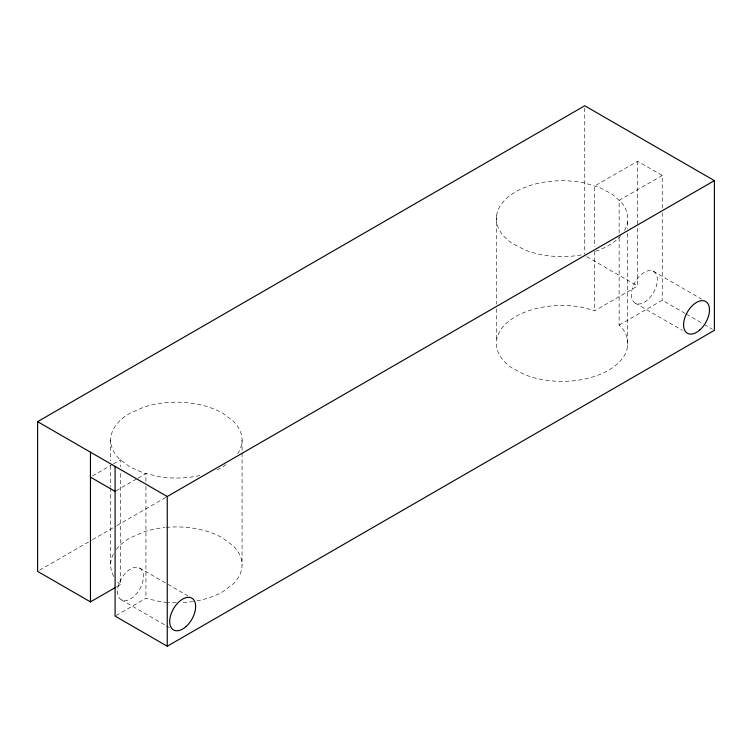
<?xml version="1.0" encoding="UTF-8"?>
<svg xmlns="http://www.w3.org/2000/svg" width="752" height="752" viewBox="0 0 752 752"><rect width="100%" height="100%" fill="white"/><g stroke="black" fill="none" stroke-linecap="round" stroke-linejoin="round"><path stroke-width="0.56" stroke-dasharray="3.76 2.82" d="M225.929 464.586L222.818 466.936A65.706 37.938 0 0 1 215.824 470.432M92.458 475.978L112.443 464.435M113.449 463.852L120.442 459.82L120.442 466.813M662.239 208.107L662.239 175.46L637.602 161.238L594.635 186.045L594.635 246.675M116.09 490.783L136.986 478.714M137.983 478.14L145.944 473.544L145.944 481.703M662.239 175.46L619.131 200.352L619.131 232.998M39.63 570.204L91.5 540.256M92.515 539.663L115.911 526.165M116.927 525.573L165.741 497.392M116.447 586.889L120.442 584.577L120.442 471.476M619.131 237.66L619.131 325.108L621.49 327.223A65.706 37.938 0 0 1 604.552 372.362A65.706 37.938 0 0 1 524.652 374.609L511.952 367.954A65.706 37.938 0 0 1 508.07 321.818A65.706 37.938 0 0 1 584.248 307.718L594.635 310.802L637.602 285.995L637.602 226.531M116.09 615.54L145.944 598.301L159.349 601.515A65.706 37.938 0 0 0 167.207 602.437M619.131 325.108L662.239 300.227L685.307 313.546M653.535 271.387A18.339 10.584 -60 0 1 647.726 299.785A18.339 10.584 -60 0 1 631.849 290.62A18.339 10.584 -60 0 1 653.535 271.387L701.691 299.183M586.776 256.658L637.602 285.995M686.313 314.12L703.364 323.971M704.37 324.544L712.398 329.179M635.205 303.141L682.346 330.363M139.675 568.061A18.339 10.584 -60 0 1 133.856 596.468A18.339 10.584 -60 0 1 117.979 587.293A18.339 10.584 -60 0 1 139.675 568.061L187.821 595.857M121.335 599.823L165.468 625.307M166.474 625.88L169.482 627.619M120.442 584.577L119.455 583.834A65.706 37.938 0 0 1 116.334 580.3M662.239 212.778L662.239 300.227M637.602 161.238L637.602 225.365M627.553 221.784L627.553 228.787M627.553 233.449L627.553 346.55M594.635 251.337L594.635 310.802M584.746 108.109L584.746 254.317M496.593 215.542L496.593 304.156M496.593 308.828L496.593 340.308M242.059 440.108L242.059 451.764M242.059 452.939L242.059 564.874M145.944 486.365L145.944 598.301M110.657 440.108L110.657 461.098M110.657 465.761L110.657 486.751M110.657 487.916L110.657 564.874M196.874 600.904A65.706 37.938 0 0 0 222.818 591.692L233.261 583.834A65.706 37.938 0 0 0 233.261 545.905L222.818 538.047A65.706 37.938 0 0 0 166.07 527.406M193.358 601.515A65.706 37.938 0 0 1 180.922 602.709M176.353 602.803A65.706 37.938 0 0 1 168.354 602.521M113.862 576.577A65.706 37.938 0 0 1 113.862 553.162M116.334 549.439A65.706 37.938 0 0 1 129.899 538.047L143.5 532.021A65.706 37.938 0 0 1 164.932 527.509M237.698 453.7A65.706 37.938 0 0 0 233.261 421.139L222.818 413.29A65.706 37.938 0 0 0 143.5 407.255L129.899 413.29A65.706 37.938 0 0 0 119.455 459.077L129.899 466.936L143.5 472.961L159.349 476.749A65.706 37.938 0 0 0 201.498 475.151M624.536 230.432A65.706 37.938 0 0 0 621.49 202.467L612.203 194.138L599.494 187.483L584.248 182.952A65.706 37.938 0 0 0 508.07 197.062A65.706 37.938 0 0 0 511.952 243.187L524.652 249.843A65.706 37.938 0 0 0 583.778 254.467M620.861 235.611A65.706 37.938 0 0 1 595.546 251.309"/><path stroke-width="1.13" d="M115.441 587.462L90.456 601.891L37.6 571.379L37.6 421.665L584.746 105.769L714.4 180.621L714.4 330.335L167.254 646.231L115.094 616.114L115.094 466.4M37.6 421.665L167.254 496.517L714.4 180.621M90.456 477.125L115.094 491.357M167.254 496.517L167.254 646.231M90.456 452.178L90.456 601.891M186.017 626.576A18.339 10.584 -60 0 0 191.835 598.178A18.339 10.584 -60 0 0 170.14 617.411A18.339 10.584 -60 0 0 186.017 626.576M699.886 329.902A18.339 10.584 -60 0 0 705.696 301.496A18.339 10.584 -60 0 0 684.01 320.737A18.339 10.584 -60 0 0 699.886 329.902"/></g></svg>
